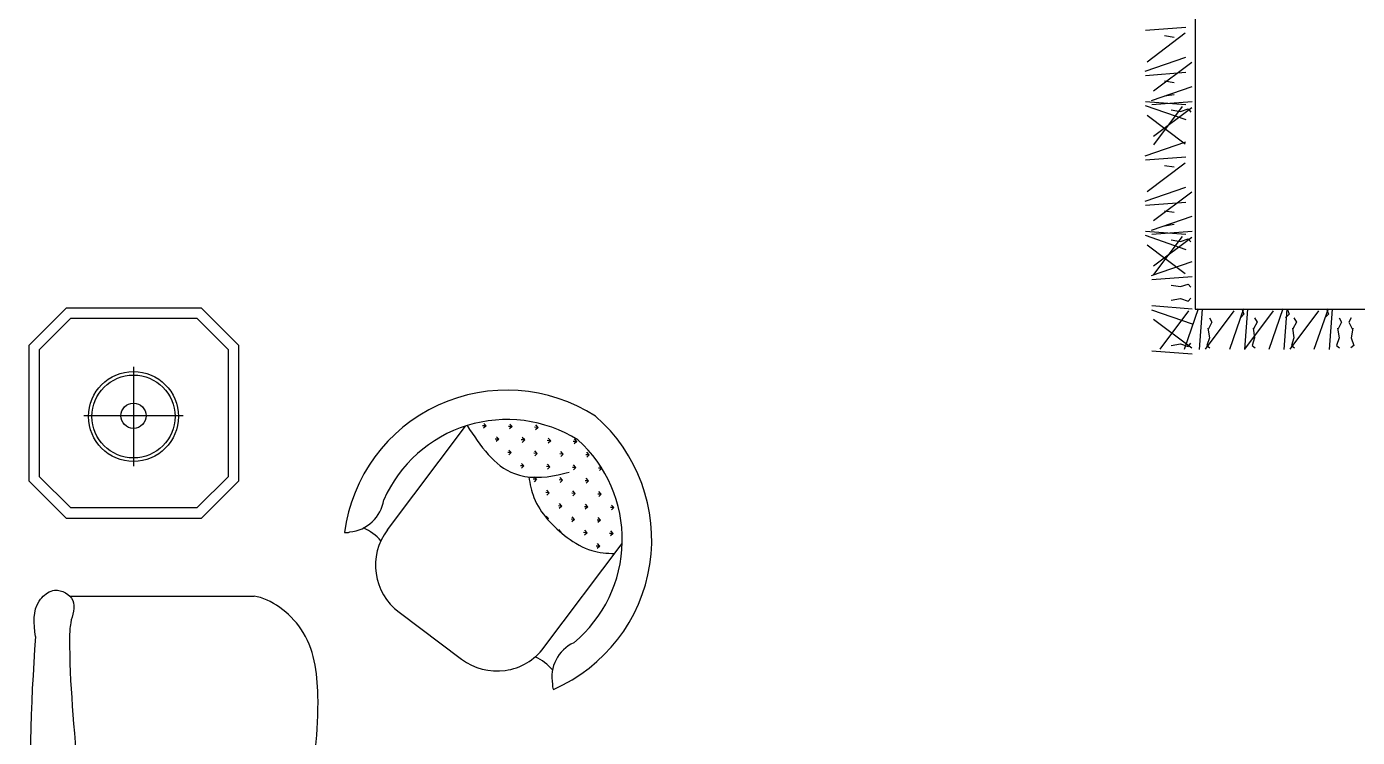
# Model space of a CAD drawing. Header units: inches. Extents: x -0.4 to 42.1, y 14 to 38.8.
# Drawn here: x 28.556 to 31.594, y 32.583 to 34.208 of the extents above; entities that cross this region are included whole.
import ezdxf

# ---------------------------------------------------------------- set-up
doc = ezdxf.new("R2010")
doc.units = ezdxf.units.IN
doc.header["$MEASUREMENT"] = 0
doc.layers.add('02', color=2, linetype='Continuous')

msp = doc.modelspace()

# ---------------------------------------------------------------- linework, layer by layer
at = {"layer": '02'}
for p, q in [((31.2238, 34.5268, -0.6857), (31.2238, 33.5617, -0.6857)), ((31.1105, 34.1998, -0.6857), (31.2023, 34.2067, -0.6857)), ((31.114, 34.1276, -0.6857), (31.2014, 34.1932, -0.6857)), ((31.1541, 34.1872, -0.6857), (31.1759, 34.1837, -0.6857)), ((31.1094, 34.1056, -0.6857), (31.2023, 34.1378, -0.6857)), ((31.1288, 34.061, -0.6857), (31.2162, 34.1266, -0.6857)), ((31.1105, 34.0964, -0.6857), (31.2023, 34.1033, -0.6857)), ((31.1241, 34.039, -0.6857), (31.2171, 34.0712, -0.6857)), ((31.1541, 34.0838, -0.6857), (31.1759, 34.0803, -0.6857)), ((31.1105, 34.0367, -0.6857), (31.2023, 34.0298, -0.6857)), ((31.1253, 34.0299, -0.6857), (31.2171, 34.0367, -0.6857)), ((31.1541, 34.0493, -0.6857), (31.1759, 34.0528, -0.6857)), ((31.1094, 34.0275, -0.6857), (31.2023, 33.9954, -0.6857)), ((31.114, 34.0055, -0.6857), (31.2014, 33.94, -0.6857)), ((31.1943, 34.025, -0.6857), (31.1287, 33.9376, -0.6857)), ((31.1288, 33.9576, -0.6857), (31.2162, 34.0232, -0.6857)), ((31.1689, 34.0172, -0.6857), (31.1907, 34.0138, -0.6857)), ((31.1907, 34.0138, -0.6857), (31.2079, 34.0195, -0.6857)), ((31.2079, 34.0195, -0.6857), (31.2137, 34.0126, -0.6857)), ((31.1094, 33.9122, -0.6857), (31.2023, 33.9444, -0.6857)), ((31.1105, 33.9031, -0.6857), (31.2023, 33.91, -0.6857)), ((31.114, 33.8309, -0.6857), (31.2014, 33.8964, -0.6857)), ((31.1541, 33.8904, -0.6857), (31.1759, 33.887, -0.6857)), ((31.1094, 33.8089, -0.6857), (31.2023, 33.841, -0.6857)), ((31.1288, 33.7643, -0.6857), (31.2162, 33.8299, -0.6857)), ((31.1105, 33.7997, -0.6857), (31.2023, 33.8066, -0.6857)), ((31.1241, 33.7423, -0.6857), (31.2171, 33.7745, -0.6857)), ((31.1541, 33.7871, -0.6857), (31.1759, 33.7836, -0.6857)), ((31.1094, 33.7308, -0.6857), (31.2023, 33.6986, -0.6857)), ((31.1105, 33.74, -0.6857), (31.2023, 33.7331, -0.6857)), ((31.1253, 33.7331, -0.6857), (31.2171, 33.74, -0.6857)), ((31.1541, 33.7526, -0.6857), (31.1759, 33.756, -0.6857)), ((31.114, 33.7088, -0.6857), (31.2014, 33.6432, -0.6857)), ((31.1943, 33.7283, -0.6857), (31.1287, 33.6409, -0.6857)), ((31.1288, 33.6609, -0.6857), (31.2162, 33.7265, -0.6857)), ((31.1689, 33.7205, -0.6857), (31.1907, 33.717, -0.6857)), ((31.1907, 33.717, -0.6857), (31.2079, 33.7228, -0.6857)), ((31.2079, 33.7228, -0.6857), (31.2137, 33.7159, -0.6857)), ((31.1241, 33.6389, -0.6857), (31.2171, 33.6711, -0.6857)), ((31.1253, 33.6298, -0.6857), (31.2171, 33.6366, -0.6857)), ((31.1689, 33.6171, -0.6857), (31.1907, 33.6137, -0.6857)), ((31.1907, 33.6137, -0.6857), (31.2079, 33.6194, -0.6857)), ((31.2079, 33.6194, -0.6857), (31.2137, 33.6125, -0.6857)), ((31.1689, 33.5827, -0.6857), (31.1907, 33.5861, -0.6857)), ((31.1907, 33.5861, -0.6857), (31.2079, 33.5804, -0.6857)), ((31.2079, 33.5804, -0.6857), (31.2137, 33.5873, -0.6857)), ((28.6457, 33.5645), (28.5604, 33.4792)), ((28.9552, 33.5645), (28.6457, 33.5645)), ((28.9552, 33.5645), (29.0404, 33.4792)), ((31.1241, 33.5608, -0.6857), (31.2171, 33.5287, -0.6857)), ((31.1253, 33.57, -0.6857), (31.2171, 33.5631, -0.6857)), ((31.209, 33.5583, -0.6857), (31.1435, 33.4709, -0.6857)), ((31.231, 33.563, -0.6857), (31.1989, 33.47, -0.6857)), ((31.2238, 33.5617, -0.6857), (33.9009, 33.5617, -0.6857)), ((31.2402, 33.5618, -0.6857), (31.2333, 33.47, -0.6857)), ((31.3124, 33.5583, -0.6857), (31.2468, 33.4709, -0.6857)), ((31.3344, 33.563, -0.6857), (31.3022, 33.47, -0.6857)), ((31.3352, 33.5503, -0.6857), (31.3272, 33.5423, -0.6857)), ((31.3306, 33.563, -0.6857), (31.3352, 33.5503, -0.6857)), ((31.402, 33.5583, -0.6857), (31.3364, 33.4709, -0.6857)), ((31.3436, 33.5618, -0.6857), (31.3367, 33.47, -0.6857)), ((31.424, 33.563, -0.6857), (31.3918, 33.47, -0.6857)), ((31.4332, 33.5618, -0.6857), (31.4263, 33.47, -0.6857)), ((31.4386, 33.5503, -0.6857), (31.4305, 33.5423, -0.6857)), ((31.434, 33.563, -0.6857), (31.4386, 33.5503, -0.6857)), ((31.5054, 33.5583, -0.6857), (31.4398, 33.4709, -0.6857)), ((31.5273, 33.563, -0.6857), (31.4952, 33.47, -0.6857)), ((31.5282, 33.5503, -0.6857), (31.5201, 33.5423, -0.6857)), ((31.5236, 33.563, -0.6857), (31.5282, 33.5503, -0.6857)), ((31.5365, 33.5618, -0.6857), (31.5296, 33.47, -0.6857)), ((28.6556, 33.5405), (28.5844, 33.4693)), ((28.9452, 33.5405), (28.6556, 33.5405)), ((28.9452, 33.5405), (29.0164, 33.4693)), ((31.1288, 33.5389, -0.6857), (31.2162, 33.4733, -0.6857)), ((31.2528, 33.5182, -0.6857), (31.2563, 33.4964, -0.6857)), ((31.262, 33.532, -0.6857), (31.254, 33.517, -0.6857)), ((31.2563, 33.5423, -0.6857), (31.262, 33.532, -0.6857)), ((31.3562, 33.5182, -0.6857), (31.3597, 33.4964, -0.6857)), ((31.3654, 33.532, -0.6857), (31.3574, 33.517, -0.6857)), ((31.3597, 33.5423, -0.6857), (31.3654, 33.532, -0.6857)), ((31.4458, 33.5182, -0.6857), (31.4492, 33.4964, -0.6857)), ((31.455, 33.532, -0.6857), (31.4469, 33.517, -0.6857)), ((31.4492, 33.5423, -0.6857), (31.455, 33.532, -0.6857)), ((31.5492, 33.5182, -0.6857), (31.5526, 33.4964, -0.6857)), ((31.5583, 33.532, -0.6857), (31.5503, 33.517, -0.6857)), ((31.5526, 33.5423, -0.6857), (31.5583, 33.532, -0.6857)), ((31.5802, 33.5423, -0.6857), (31.5744, 33.532, -0.6857)), ((31.5744, 33.532, -0.6857), (31.5825, 33.517, -0.6857)), ((31.5836, 33.5182, -0.6857), (31.5802, 33.4964, -0.6857)), ((31.2563, 33.4964, -0.6857), (31.2505, 33.4792, -0.6857)), ((31.3597, 33.4964, -0.6857), (31.3539, 33.4792, -0.6857)), ((31.4492, 33.4964, -0.6857), (31.4435, 33.4792, -0.6857)), ((31.5526, 33.4964, -0.6857), (31.5469, 33.4792, -0.6857)), ((31.5802, 33.4964, -0.6857), (31.5859, 33.4792, -0.6857)), ((28.5604, 33.4792), (28.5604, 33.1697)), ((28.5844, 33.4693), (28.5844, 33.1797)), ((29.0164, 33.1797), (29.0164, 33.4693)), ((29.0404, 33.1697), (29.0404, 33.4792)), ((31.1253, 33.4667, -0.6857), (31.2171, 33.4598, -0.6857)), ((31.1689, 33.4793, -0.6857), (31.1907, 33.4827, -0.6857)), ((31.1907, 33.4827, -0.6857), (31.2079, 33.477, -0.6857)), ((31.2079, 33.477, -0.6857), (31.2137, 33.4839, -0.6857)), ((31.2505, 33.4792, -0.6857), (31.2574, 33.4734, -0.6857)), ((31.3539, 33.4792, -0.6857), (31.3608, 33.4734, -0.6857)), ((31.4435, 33.4792, -0.6857), (31.4504, 33.4734, -0.6857)), ((31.5469, 33.4792, -0.6857), (31.5538, 33.4734, -0.6857)), ((31.5859, 33.4792, -0.6857), (31.579, 33.4734, -0.6857)), ((28.7997, 33.4301), (28.7997, 33.2034)), ((28.9131, 33.3184), (28.6863, 33.3184)), ((29.3794, 33.0575), (29.5581, 33.2949)), ((29.6047, 33.2952), (29.5969, 33.2954)), ((29.6047, 33.2952), (29.599, 33.2898)), ((29.6047, 33.2952), (29.5993, 33.3009)), ((29.6641, 33.2935), (29.6562, 33.2937)), ((29.6641, 33.2935), (29.6584, 33.2881)), ((29.6641, 33.2935), (29.6587, 33.2992)), ((29.7235, 33.2918), (29.7156, 33.292)), ((29.7235, 33.2918), (29.7177, 33.2864)), ((29.7235, 33.2918), (29.7181, 33.2975)), ((29.6336, 33.2647), (29.6257, 33.2649)), ((29.6336, 33.2647), (29.6278, 33.2593)), ((29.6336, 33.2647), (29.6282, 33.2704)), ((29.6929, 33.263), (29.6851, 33.2632)), ((29.6929, 33.263), (29.6872, 33.2576)), ((29.6929, 33.263), (29.6875, 33.2687)), ((29.7523, 33.2613), (29.7444, 33.2615)), ((29.7523, 33.2613), (29.7466, 33.2559)), ((29.7523, 33.2613), (29.7469, 33.267)), ((29.8117, 33.2596), (29.8038, 33.2598)), ((29.8117, 33.2596), (29.806, 33.2542)), ((29.8117, 33.2596), (29.8063, 33.2653)), ((29.6624, 33.2341), (29.6545, 33.2344)), ((29.6624, 33.2341), (29.6567, 33.2287)), ((29.6624, 33.2341), (29.657, 33.2399)), ((29.7218, 33.2324), (29.7139, 33.2327)), ((29.7218, 33.2324), (29.716, 33.227)), ((29.7218, 33.2324), (29.7164, 33.2382)), ((29.7811, 33.2307), (29.7733, 33.231)), ((29.7811, 33.2307), (29.7754, 33.2253)), ((29.7811, 33.2307), (29.7757, 33.2365)), ((29.8405, 33.229), (29.8326, 33.2293)), ((29.8405, 33.229), (29.8348, 33.2236)), ((29.8405, 33.229), (29.8351, 33.2348)), ((29.6912, 33.2036), (29.6834, 33.2038)), ((29.6912, 33.2036), (29.6855, 33.1982)), ((29.6912, 33.2036), (29.6858, 33.2093)), ((29.7506, 33.2019), (29.7427, 33.2021)), ((29.7506, 33.2019), (29.7449, 33.1965)), ((29.7506, 33.2019), (29.7452, 33.2076)), ((29.81, 33.2002), (29.8021, 33.2004)), ((29.81, 33.2002), (29.8043, 33.1948)), ((29.81, 33.2002), (29.8046, 33.2059)), ((29.8688, 33.1985), (29.8615, 33.1987)), ((29.869, 33.1982), (29.8636, 33.1931)), ((29.8678, 33.2002), (29.8639, 33.2042)), ((28.6457, 33.0845), (28.5604, 33.1697)), ((28.6556, 33.1085), (28.5844, 33.1797)), ((28.9452, 33.1085), (29.0164, 33.1797)), ((28.9552, 33.0845), (29.0404, 33.1697)), ((29.7201, 33.1731), (29.7122, 33.1733)), ((29.7201, 33.1731), (29.7144, 33.1677)), ((29.7201, 33.1731), (29.7147, 33.1788)), ((29.7794, 33.1714), (29.7716, 33.1716)), ((29.7794, 33.1714), (29.7737, 33.166)), ((29.7794, 33.1714), (29.774, 33.1771)), ((29.8388, 33.1697), (29.8309, 33.1699)), ((29.8388, 33.1697), (29.8331, 33.1643)), ((29.8388, 33.1697), (29.8334, 33.1754)), ((29.7489, 33.1425), (29.741, 33.1428)), ((29.7489, 33.1425), (29.7432, 33.1371)), ((29.7489, 33.1425), (29.7435, 33.1483)), ((29.8083, 33.1408), (29.8004, 33.1411)), ((29.8083, 33.1408), (29.8026, 33.1354)), ((29.8083, 33.1408), (29.8029, 33.1466)), ((29.8677, 33.1391), (29.8598, 33.1394)), ((29.8677, 33.1391), (29.8619, 33.1337)), ((29.8677, 33.1391), (29.8623, 33.1449)), ((28.6556, 33.1085), (28.9452, 33.1085)), ((29.7778, 33.112), (29.7699, 33.1122)), ((29.7778, 33.112), (29.772, 33.1066)), ((29.7778, 33.112), (29.7723, 33.1177)), ((29.8371, 33.1103), (29.8293, 33.1105)), ((29.8371, 33.1103), (29.8314, 33.1049)), ((29.8371, 33.1103), (29.8317, 33.116)), ((29.8965, 33.1086), (29.8886, 33.1088)), ((29.8965, 33.1086), (29.8908, 33.1032)), ((29.8965, 33.1086), (29.8911, 33.1143)), ((28.6457, 33.0845), (28.9552, 33.0845)), ((29.7472, 33.0832), (29.7418, 33.0889)), ((29.7472, 33.0832), (29.7435, 33.0833)), ((29.7472, 33.0832), (29.7452, 33.0813)), ((29.8066, 33.0815), (29.7987, 33.0817)), ((29.8066, 33.0815), (29.8009, 33.0761)), ((29.8066, 33.0815), (29.8012, 33.0872)), ((29.866, 33.0798), (29.8581, 33.08)), ((29.866, 33.0798), (29.8602, 33.0744)), ((29.866, 33.0798), (29.8606, 33.0855)), ((29.7761, 33.0526), (29.7706, 33.0584)), ((29.7761, 33.0526), (29.7743, 33.0527)), ((29.7761, 33.0526), (29.7753, 33.0519)), ((29.8354, 33.0509), (29.8276, 33.0512)), ((29.8354, 33.0509), (29.8297, 33.0455)), ((29.8354, 33.0509), (29.83, 33.0567)), ((29.8948, 33.0492), (29.8869, 33.0495)), ((29.8948, 33.0492), (29.8891, 33.0438)), ((29.8948, 33.0492), (29.8894, 33.055)), ((29.737, 32.7885), (29.9156, 33.026)), ((29.8643, 33.0204), (29.8564, 33.0206)), ((29.8643, 33.0204), (29.8585, 33.015)), ((29.8643, 33.0204), (29.8589, 33.0261)), ((28.6539, 32.9062), (29.0751, 32.9062)), ((29.406, 32.8693), (29.5488, 32.7619))]:
    msp.add_line(p, q, dxfattribs=at)
for centre, radius in [((28.7997, 33.3167), 0.1028), ((28.7997, 33.3167), 0.0948), ((28.7997, 33.3184), 0.0288)]:
    msp.add_circle(centre, radius, dxfattribs=at)
for centre, radius, start, end in [((29.6522, 33.003), 0.3739, 57.1842, 172.5102), ((29.6522, 33.003), 0.3067, 58.0928, 156.3369), ((29.6091, 33.0355), 0.3739, 293.5834, 48.9095), ((29.6091, 33.0355), 0.3067, 309.7567, 48.0009), ((29.2856, 33.1391), 0.0866, 275.1743, 351.3659), ((29.2748, 32.9526), 0.1203, 41.6649, 65.3782), ((29.2857, 33.0708), 0.0195, 257.2707, 293.0557), ((29.4868, 32.9767), 0.1344, 143.0468, 233.0468), ((29.6296, 32.8693), 0.1344, 233.0468, 323.0468), ((29.8415, 32.721), 0.0866, 114.7277, 190.9193), ((29.6652, 32.6589), 0.1203, 40.7155, 64.4288), ((29.7758, 32.7022), 0.0195, 173.0379, 208.8229)]:
    msp.add_arc(centre, radius, start, end, dxfattribs=at)
msp.add_spline([(29.5614, 33.296), (29.6695, 33.186), (29.7691, 33.1831), (29.7942, 33.1895)], degree=3, dxfattribs=at)
for points, knots in [([(29.7026, 33.1786), (29.7049, 33.1623), (29.7164, 33.1079), (29.7729, 33.0481), (29.8415, 33.007), (29.8806, 33.004), (29.8987, 33.0034)], [41.243065, 41.243065, 41.243065, 41.243065, 99.568285, 240.52039, 316.272304, 379.77042, 379.77042, 379.77042, 379.77042]), ([(28.5758, 32.8138), (28.5725, 32.8433), (28.5689, 32.8764), (28.5953, 32.9089), (28.6223, 32.9286), (28.6755, 32.8983), (28.6544, 32.8506), (28.652, 32.7119), (28.6691, 32.5749), (28.6821, 32.3226), (28.602, 32.335), (28.5751, 32.3392)], [0, 0, 0, 0, 92.670974, 103.748182, 142.105777, 196.091567, 254.638344, 292.204362, 673.081471, 833.141258, 913.85794, 913.85794, 913.85794, 913.85794]), ([(29.0751, 31.7622), (29.12, 31.9874), (29.1805, 32.2916), (29.2299, 32.6491), (29.2071, 32.8312), (29.1142, 32.8997), (29.0751, 32.9062)], [0, 0, 0, 0, 781.631546, 1055.940296, 1234.279678, 1382.5964, 1382.5964, 1382.5964, 1382.5964])]:
    msp.add_open_spline(points, degree=3, knots=knots, dxfattribs=at)
msp.add_open_spline([(28.5758, 32.8138), (28.5657, 32.6549), (28.5556, 32.496), (28.5751, 32.3392)], degree=3, dxfattribs=at)

doc.saveas('drawing.dxf')
